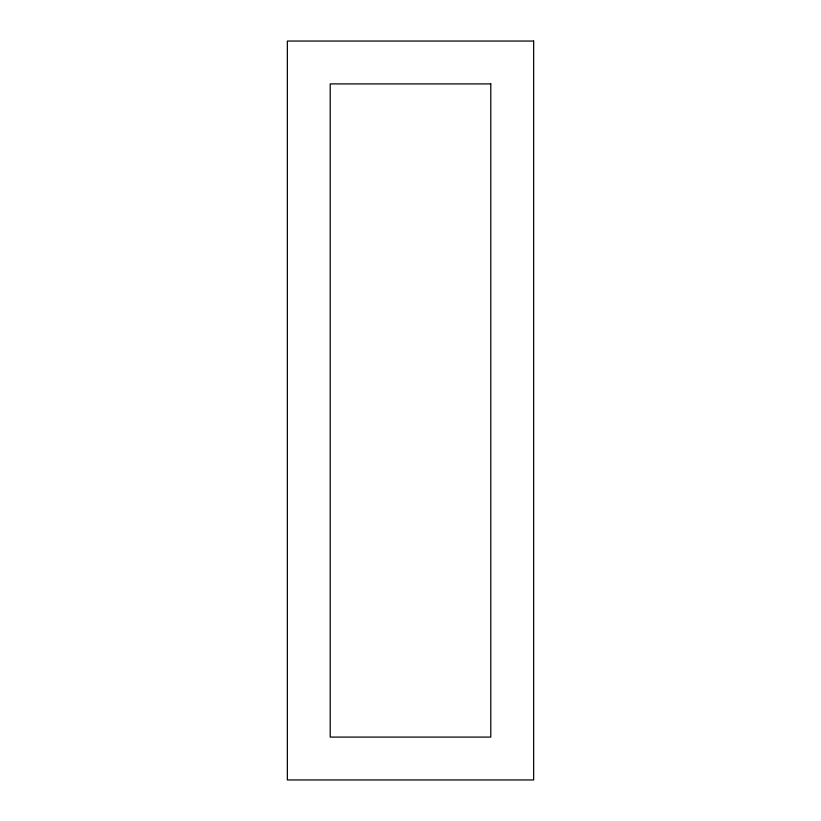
<?xml version="1.0" encoding="UTF-8"?>
<svg xmlns="http://www.w3.org/2000/svg" width="821" height="821" viewBox="0 0 821 821"><rect width="100%" height="100%" fill="white"/><g stroke="black" fill="none" stroke-linecap="round" stroke-linejoin="round"><path stroke-width="1.23" d="M533.65 41.05L287.35 41.05L287.35 779.95L533.65 779.95L533.65 41.05M490.794 83.906L330.206 83.906L330.206 737.094L490.794 737.094L490.794 83.906"/></g></svg>
